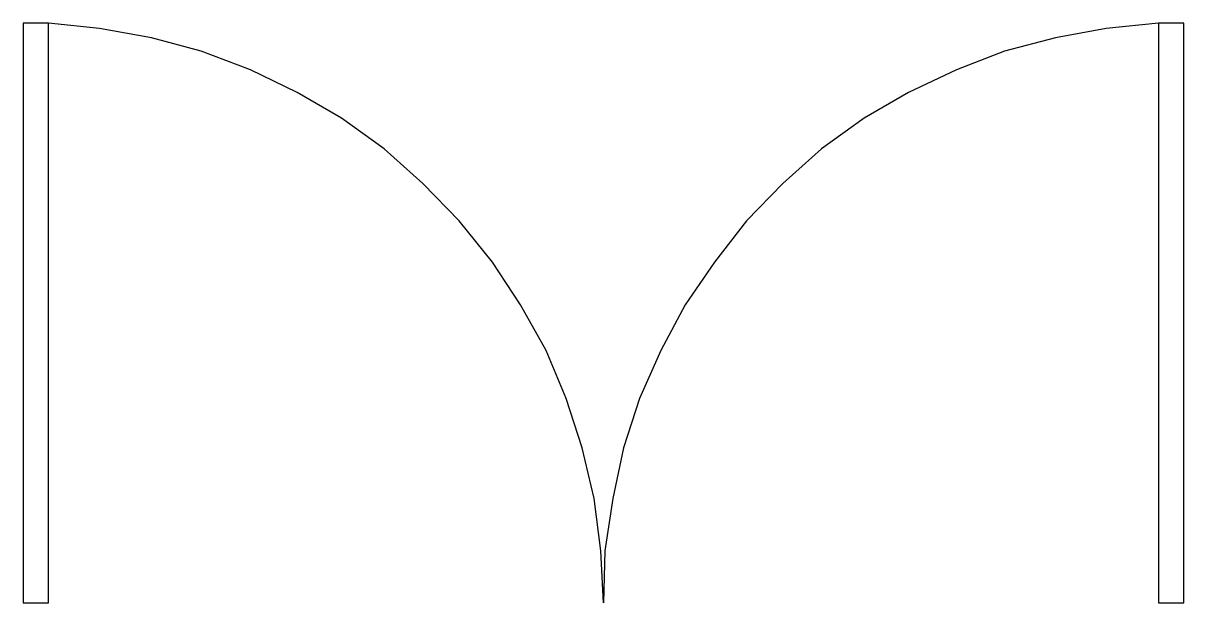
# Model space of a CAD drawing. Header units: millimetres. Extents: x 3.2 to 39.9, y 6.5 to 24.8.
import ezdxf

# ---------------------------------------------------------------- set-up
doc = ezdxf.new("R2010")
doc.units = ezdxf.units.MM

msp = doc.modelspace()

# ---------------------------------------------------------------- linework, layer by layer
at = {"layer": 'BTX_SYMBOL'}
for p, q in [((3.979298, 24.849667), (3.174965, 24.849667)), ((3.174965, 24.849667), (3.174965, 6.477)), ((5.587965, 24.680333), (3.979298, 24.849667)), ((3.979298, 6.477), (3.979298, 24.849667)), ((7.238965, 24.384), (5.587965, 24.680333)), ((37.464965, 24.680333), (35.856298, 24.384)), ((39.115965, 24.849667), (37.464965, 24.680333)), ((39.920298, 24.849667), (39.115965, 24.849667)), ((39.115965, 24.849667), (39.115965, 6.477)), ((39.920298, 6.477), (39.920298, 24.849667)), ((8.805298, 23.960667), (7.238965, 24.384)), ((35.856298, 24.384), (34.247631, 23.960667)), ((10.371631, 23.368), (8.805298, 23.960667)), ((34.247631, 23.960667), (32.723631, 23.368)), ((11.853298, 22.648333), (10.371631, 23.368)), ((32.723631, 23.368), (31.199631, 22.648333)), ((13.250298, 21.844), (11.853298, 22.648333)), ((31.199631, 22.648333), (29.802631, 21.844)), ((14.604965, 20.870333), (13.250298, 21.844)), ((29.802631, 21.844), (28.447965, 20.870333)), ((15.832631, 19.769667), (14.604965, 20.870333)), ((28.447965, 20.870333), (27.220298, 19.769667)), ((16.975631, 18.584333), (15.832631, 19.769667)), ((27.220298, 19.769667), (26.077298, 18.584333)), ((18.033965, 17.272), (16.975631, 18.584333)), ((26.077298, 18.584333), (25.061298, 17.272)), ((18.922965, 15.917333), (18.033965, 17.272)), ((25.061298, 17.272), (24.129965, 15.917333)), ((19.727298, 14.478), (18.922965, 15.917333)), ((24.129965, 15.917333), (23.367965, 14.478)), ((20.362298, 12.954), (19.727298, 14.478)), ((23.367965, 14.478), (22.690631, 12.954)), ((20.870298, 11.387667), (20.362298, 12.954)), ((22.690631, 12.954), (22.182631, 11.387667)), ((21.251298, 9.779), (20.870298, 11.387667)), ((22.182631, 11.387667), (21.843965, 9.779)), ((21.462965, 8.128), (21.251298, 9.779)), ((21.843965, 9.779), (21.589965, 8.128)), ((21.547631, 6.477), (21.462965, 8.128)), ((21.589965, 8.128), (21.547631, 6.477)), ((3.174965, 6.477), (3.979298, 6.477)), ((39.115965, 6.477), (39.920298, 6.477))]:
    msp.add_line(p, q, dxfattribs=at)

doc.saveas('drawing.dxf')
